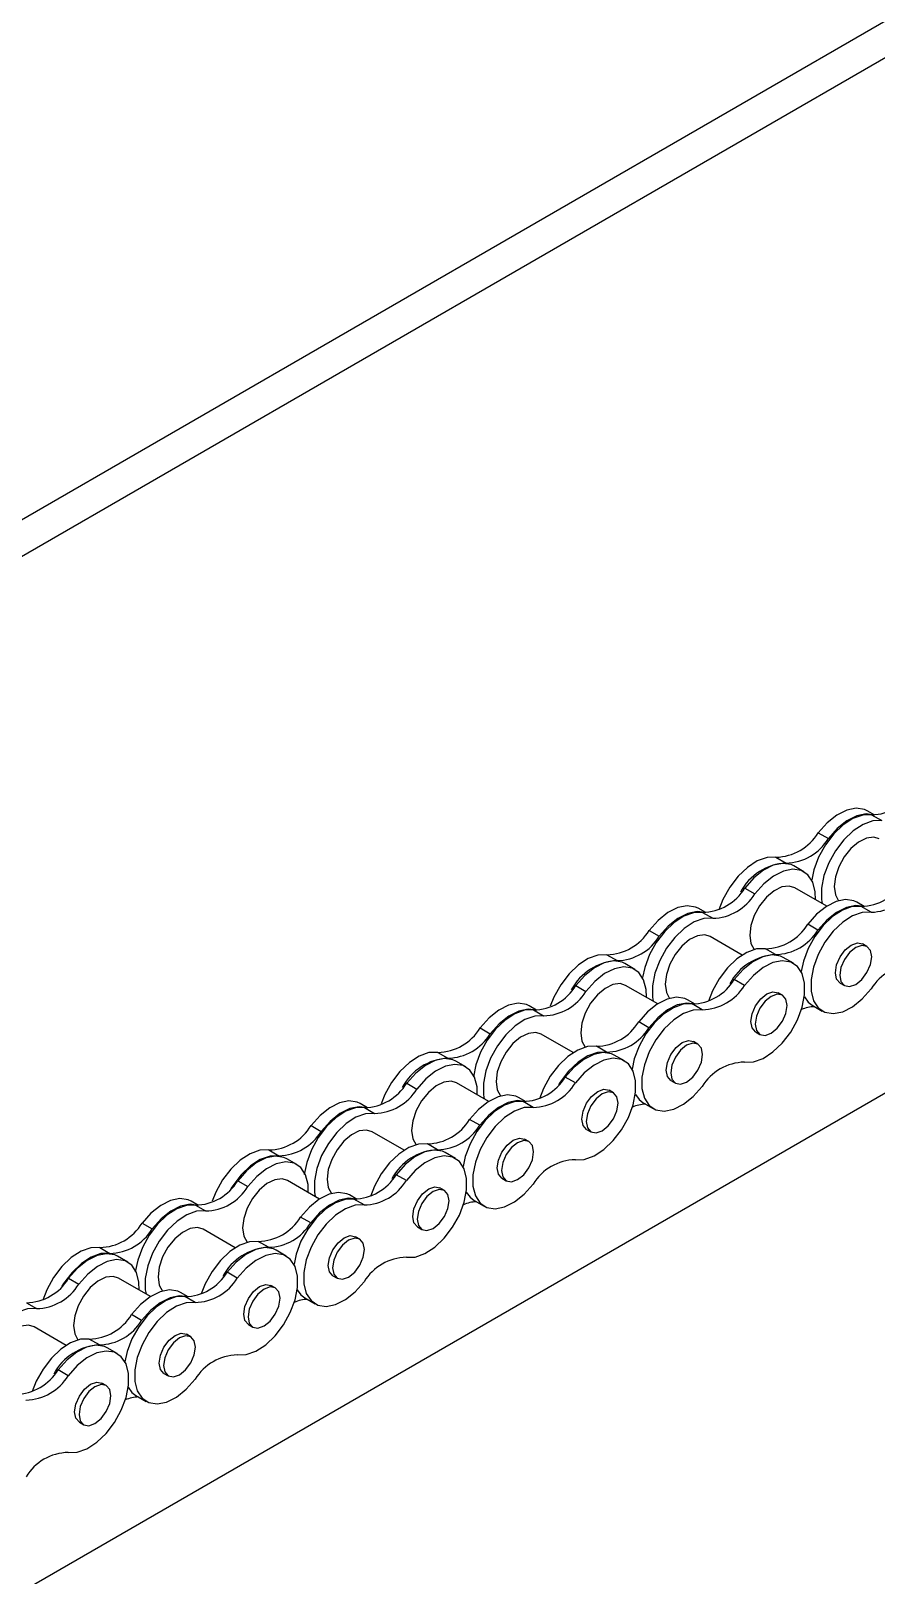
# Model space of a CAD drawing. Header units: metres. Extents: x 0 to 21025, y 0 to 14850.
# Drawn here: x 13675.2 to 13765, y 5128.4 to 5292.5 of the extents above; entities that cross this region are included whole.
import ezdxf

# ---------------------------------------------------------------- set-up
doc = ezdxf.new("R2010")
doc.units = ezdxf.units.M
doc.header["$LTSCALE"] = 25
doc.layers.add('SL4', color=4, linetype='Continuous')

msp = doc.modelspace()

# ---------------------------------------------------------------- linework, layer by layer
at = {"layer": 'SL4'}
for p, q in [((13154.595, 4940.576), (14091.494, 5481.436)), ((13154.595, 4936.687), (14091.494, 5477.548)), ((13253.258, 4883.619), (14190.156, 5424.48)), ((13764.866, 5209.138), (13764.066, 5209.599)), ((13764.534, 5209.166), (13765.608, 5208.545)), ((13758.861, 5207.256), (13759.936, 5206.636)), ((13754.371, 5204.664), (13755.446, 5204.044)), ((13757.343, 5203.112), (13756.268, 5203.733)), ((13751.063, 5201.389), (13752.138, 5200.769)), ((13759.77, 5199.448), (13756.363, 5201.415)), ((13763.75, 5199.413), (13762.95, 5199.875)), ((13746.905, 5198.769), (13746.106, 5199.231)), ((13746.573, 5198.797), (13747.648, 5198.177)), ((13764.493, 5198.821), (13763.418, 5199.441)), ((13740.901, 5196.888), (13741.976, 5196.267)), ((13758.82, 5196.911), (13757.745, 5197.532)), ((13750.79, 5194.264), (13747.383, 5196.23)), ((13754.33, 5194.319), (13753.255, 5194.94)), ((13764.043, 5195.178), (13763.577, 5195.447)), ((13736.411, 5194.296), (13737.485, 5193.675)), ((13739.382, 5192.744), (13738.308, 5193.364)), ((13756.227, 5193.388), (13755.152, 5194.008)), ((13751.022, 5191.045), (13749.947, 5191.665)), ((13733.103, 5191.021), (13734.178, 5190.401)), ((13741.809, 5189.079), (13738.402, 5191.046)), ((13755.063, 5189.994), (13754.597, 5190.263)), ((13761.179, 5191.292), (13761.644, 5191.024)), ((13728.945, 5188.401), (13728.145, 5188.862)), ((13728.613, 5188.429), (13729.687, 5187.808)), ((13745.789, 5189.045), (13744.99, 5189.507)), ((13746.532, 5188.453), (13745.457, 5189.073)), ((13758.213, 5188.938), (13759.288, 5188.318)), ((13740.86, 5186.543), (13739.785, 5187.163)), ((13722.94, 5186.519), (13724.015, 5185.899)), ((13732.829, 5183.895), (13729.422, 5185.862)), ((13746.082, 5184.81), (13745.617, 5185.079)), ((13752.199, 5186.108), (13752.664, 5185.839)), ((13718.45, 5183.927), (13719.525, 5183.307)), ((13736.37, 5183.951), (13735.295, 5184.571)), ((13738.267, 5183.019), (13737.192, 5183.64)), ((13721.422, 5182.375), (13720.347, 5182.996)), ((13715.142, 5180.653), (13716.217, 5180.032)), ((13723.849, 5178.711), (13720.442, 5180.678)), ((13733.062, 5180.676), (13731.987, 5181.297)), ((13743.218, 5180.924), (13743.684, 5180.655)), ((13710.984, 5178.033), (13710.185, 5178.494)), ((13727.829, 5178.677), (13727.029, 5179.138)), ((13728.572, 5178.084), (13727.497, 5178.705)), ((13737.102, 5179.626), (13736.636, 5179.894)), ((13740.252, 5178.57), (13741.327, 5177.95)), ((13710.652, 5178.061), (13711.727, 5177.44)), ((13722.899, 5176.175), (13721.824, 5176.795)), ((13704.98, 5176.151), (13706.055, 5175.53)), ((13714.869, 5173.527), (13711.462, 5175.494)), ((13734.238, 5175.74), (13734.704, 5175.471)), ((13700.49, 5173.559), (13701.564, 5172.938)), ((13718.409, 5173.583), (13717.334, 5174.203)), ((13728.122, 5174.441), (13727.656, 5174.71)), ((13703.461, 5172.007), (13702.387, 5172.627)), ((13720.306, 5172.651), (13719.231, 5173.272)), ((13697.182, 5170.284), (13698.257, 5169.664)), ((13705.888, 5168.343), (13702.481, 5170.309)), ((13715.101, 5170.308), (13714.026, 5170.928)), ((13725.258, 5170.556), (13725.723, 5170.287)), ((13709.868, 5168.308), (13709.069, 5168.77)), ((13719.142, 5169.257), (13718.676, 5169.526)), ((13693.024, 5167.664), (13692.224, 5168.126)), ((13692.692, 5167.692), (13693.766, 5167.072)), ((13710.611, 5167.716), (13709.536, 5168.336)), ((13722.292, 5168.202), (13723.367, 5167.581)), ((13687.019, 5165.783), (13688.094, 5165.162)), ((13704.939, 5165.806), (13703.864, 5166.427)), ((13716.278, 5165.372), (13716.743, 5165.103)), ((13696.908, 5163.159), (13693.501, 5165.125)), ((13700.449, 5163.214), (13699.374, 5163.835)), ((13710.161, 5164.073), (13709.696, 5164.342)), ((13682.529, 5163.19), (13683.604, 5162.57)), ((13685.501, 5161.639), (13684.426, 5162.259)), ((13702.346, 5162.283), (13701.271, 5162.903)), ((13697.141, 5159.94), (13696.066, 5160.56)), ((13679.221, 5159.916), (13680.296, 5159.295)), ((13687.928, 5157.974), (13684.521, 5159.941)), ((13701.181, 5158.889), (13700.715, 5159.158)), ((13707.297, 5160.187), (13707.763, 5159.919)), ((13674.731, 5157.324), (13675.806, 5156.703)), ((13691.908, 5157.94), (13691.108, 5158.401)), ((13692.651, 5157.347), (13691.576, 5157.968)), ((13704.331, 5157.833), (13705.406, 5157.213)), ((13686.978, 5155.438), (13685.903, 5156.058)), ((13678.948, 5152.79), (13675.541, 5154.757)), ((13692.201, 5153.705), (13691.735, 5153.973)), ((13698.317, 5155.003), (13698.783, 5154.734)), ((13682.488, 5152.846), (13681.413, 5153.466)), ((13684.385, 5151.914), (13683.31, 5152.535)), ((13679.18, 5149.571), (13678.105, 5150.192)), ((13689.337, 5149.819), (13689.802, 5149.55)), ((13683.221, 5148.52), (13682.755, 5148.789)), ((13686.371, 5147.465), (13687.446, 5146.844)), ((13680.357, 5144.635), (13680.822, 5144.366))]:
    msp.add_line(p, q, dxfattribs=at)
at = {"layer": 'SL4', "flags": 128}
for points in [[(13764.066, 5209.599), (13763.774, 5209.737), (13762.887, 5209.875), (13761.889, 5209.673), (13760.842, 5209.144), (13759.811, 5208.321), (13758.861, 5207.256)], [(13764.534, 5209.166), (13763.584, 5209.134), (13762.553, 5208.767), (13761.506, 5208.086), (13760.507, 5207.136), (13759.621, 5205.975), (13758.902, 5204.677), (13758.397, 5203.323), (13758.165, 5202.241)], [(13765.608, 5208.545), (13764.659, 5208.514), (13763.628, 5208.146), (13762.581, 5207.466), (13761.582, 5206.515), (13760.696, 5205.355), (13759.977, 5204.056), (13759.471, 5202.702), (13759.21, 5201.378), (13759.21, 5200.166), (13759.284, 5199.728)], [(13764.784, 5209.14), (13763.962, 5209.255), (13762.964, 5209.052), (13761.916, 5208.523), (13760.885, 5207.7), (13759.936, 5206.636)], [(13765.343, 5206.599), (13764.763, 5206.778), (13763.986, 5206.681), (13763.154, 5206.273), (13762.34, 5205.589), (13761.618, 5204.689), (13761.05, 5203.655), (13760.688, 5202.578), (13760.563, 5201.553)], [(13754.371, 5204.664), (13753.422, 5204.633), (13752.391, 5204.265), (13751.343, 5203.585), (13750.345, 5202.634), (13749.459, 5201.473), (13748.74, 5200.175), (13748.314, 5199.083)], [(13756.268, 5203.733), (13755.976, 5203.871), (13755.089, 5204.008), (13754.091, 5203.806), (13753.044, 5203.277), (13752.013, 5202.454), (13751.063, 5201.389)], [(13758.563, 5200.144), (13758.536, 5200.989), (13758.275, 5202.012), (13757.769, 5202.782), (13757.051, 5203.25), (13756.164, 5203.388), (13755.166, 5203.186), (13754.118, 5202.656), (13753.088, 5201.834), (13752.138, 5200.769)], [(13756.363, 5201.415), (13755.783, 5201.594), (13755.006, 5201.497), (13754.174, 5201.089), (13753.36, 5200.404), (13752.637, 5199.505), (13752.07, 5198.471), (13751.707, 5197.393), (13751.583, 5196.369)], [(13760.563, 5201.553), (13760.688, 5200.671), (13761.033, 5200.031)], [(13762.95, 5199.875), (13762.658, 5200.013), (13761.772, 5200.151), (13760.773, 5199.949), (13759.726, 5199.419), (13758.695, 5198.597), (13757.745, 5197.532)], [(13746.573, 5198.797), (13745.624, 5198.766), (13744.593, 5198.398), (13743.545, 5197.718), (13742.547, 5196.768), (13741.661, 5195.607), (13740.942, 5194.309), (13740.436, 5192.954), (13740.204, 5191.872)], [(13746.106, 5199.231), (13745.813, 5199.369), (13744.927, 5199.507), (13743.929, 5199.304), (13742.881, 5198.775), (13741.85, 5197.952), (13740.901, 5196.888)], [(13747.648, 5198.177), (13746.698, 5198.145), (13745.668, 5197.778), (13744.62, 5197.098), (13743.622, 5196.147), (13742.735, 5194.986), (13742.017, 5193.688), (13741.511, 5192.334), (13741.25, 5191.009), (13741.25, 5189.797), (13741.324, 5189.36)], [(13746.823, 5198.772), (13746.002, 5198.886), (13745.003, 5198.684), (13743.956, 5198.155), (13742.925, 5197.332), (13741.976, 5196.267)], [(13763.418, 5199.441), (13762.468, 5199.41), (13761.437, 5199.043), (13760.39, 5198.362), (13759.392, 5197.412), (13758.505, 5196.251), (13757.787, 5194.953), (13757.281, 5193.599), (13757.049, 5192.517)], [(13764.493, 5198.821), (13763.543, 5198.79), (13762.512, 5198.422), (13761.465, 5197.742), (13760.466, 5196.791), (13759.58, 5195.63), (13758.861, 5194.332), (13758.356, 5192.978), (13758.095, 5191.654), (13758.095, 5190.441), (13758.356, 5189.418), (13758.861, 5188.648), (13759.58, 5188.18), (13760.466, 5188.042), (13761.465, 5188.244), (13762.512, 5188.774), (13763.543, 5189.596), (13764.493, 5190.661)], [(13763.668, 5199.416), (13762.846, 5199.53), (13761.848, 5199.328), (13760.801, 5198.799), (13759.77, 5197.976), (13758.82, 5196.911)], [(13747.383, 5196.23), (13746.803, 5196.409), (13746.026, 5196.313), (13745.194, 5195.905), (13744.38, 5195.22), (13743.657, 5194.321), (13743.089, 5193.287), (13742.727, 5192.209), (13742.603, 5191.184)], [(13753.255, 5194.94), (13752.306, 5194.908), (13751.275, 5194.541), (13750.227, 5193.861), (13749.229, 5192.91), (13748.343, 5191.749), (13747.624, 5190.451), (13747.198, 5189.359)], [(13751.583, 5196.369), (13751.707, 5195.487), (13752.053, 5194.847)], [(13760.682, 5192.391), (13760.811, 5193.215), (13761.179, 5194.062), (13761.729, 5194.804), (13762.378, 5195.328), (13763.027, 5195.554), (13763.577, 5195.447)], [(13761.148, 5192.122), (13761.277, 5191.447), (13761.644, 5191.024), (13762.195, 5190.917), (13762.844, 5191.142), (13763.493, 5191.666), (13764.043, 5192.408), (13764.411, 5193.256), (13764.54, 5194.08), (13764.411, 5194.755), (13764.043, 5195.178), (13763.493, 5195.285), (13762.844, 5195.059), (13762.195, 5194.536), (13761.644, 5193.793), (13761.277, 5192.946), (13761.148, 5192.122)], [(13736.411, 5194.296), (13735.461, 5194.264), (13734.43, 5193.897), (13733.383, 5193.216), (13732.384, 5192.266), (13731.498, 5191.105), (13730.779, 5189.807), (13730.393, 5188.837)], [(13738.308, 5193.364), (13738.015, 5193.502), (13737.129, 5193.64), (13736.131, 5193.438), (13735.083, 5192.909), (13734.052, 5192.086), (13733.103, 5191.021)], [(13755.152, 5194.008), (13754.86, 5194.147), (13753.974, 5194.284), (13752.975, 5194.082), (13751.928, 5193.553), (13750.897, 5192.73), (13749.947, 5191.665)], [(13751.022, 5182.885), (13751.972, 5182.916), (13753.003, 5183.284), (13754.05, 5183.964), (13755.048, 5184.915), (13755.935, 5186.075), (13756.653, 5187.374), (13757.159, 5188.728), (13757.42, 5190.052), (13757.42, 5191.264), (13757.159, 5192.288), (13756.653, 5193.058), (13755.935, 5193.526), (13755.048, 5193.664), (13754.05, 5193.461), (13753.003, 5192.932), (13751.972, 5192.109), (13751.022, 5191.045)], [(13740.603, 5189.776), (13740.576, 5190.62), (13740.315, 5191.643), (13739.809, 5192.413), (13739.09, 5192.882), (13738.204, 5193.019), (13737.205, 5192.817), (13736.158, 5192.288), (13735.127, 5191.465), (13734.178, 5190.401)], [(13761.179, 5191.292), (13761.179, 5191.293), (13760.811, 5191.716), (13760.682, 5192.391)], [(13738.402, 5191.046), (13737.823, 5191.225), (13737.046, 5191.129), (13736.213, 5190.72), (13735.4, 5190.036), (13734.677, 5189.137), (13734.109, 5188.103), (13733.747, 5187.025), (13733.622, 5186)], [(13742.603, 5191.184), (13742.727, 5190.303), (13743.072, 5189.663)], [(13751.702, 5187.206), (13751.831, 5188.03), (13752.199, 5188.878), (13752.749, 5189.62), (13753.398, 5190.144), (13754.047, 5190.37), (13754.597, 5190.263)], [(13752.167, 5186.938), (13752.297, 5186.263), (13752.664, 5185.84), (13753.214, 5185.733), (13753.863, 5185.958), (13754.512, 5186.482), (13755.063, 5187.224), (13755.43, 5188.072), (13755.559, 5188.896), (13755.43, 5189.571), (13755.063, 5189.994), (13754.512, 5190.101), (13753.863, 5189.875), (13753.214, 5189.351), (13752.664, 5188.609), (13752.297, 5187.762), (13752.167, 5186.938)], [(13728.613, 5188.429), (13727.663, 5188.397), (13726.632, 5188.03), (13725.585, 5187.35), (13724.586, 5186.399), (13723.7, 5185.238), (13722.981, 5183.94), (13722.476, 5182.586), (13722.221, 5181.324)], [(13728.145, 5188.862), (13727.853, 5189.001), (13726.966, 5189.138), (13725.968, 5188.936), (13724.921, 5188.407), (13723.89, 5187.584), (13722.94, 5186.519)], [(13728.863, 5188.404), (13728.041, 5188.518), (13727.043, 5188.316), (13725.995, 5187.786), (13724.964, 5186.964), (13724.015, 5185.899)], [(13745.457, 5189.073), (13744.508, 5189.042), (13743.477, 5188.674), (13742.429, 5187.994), (13741.431, 5187.043), (13740.545, 5185.882), (13739.826, 5184.584), (13739.32, 5183.23), (13739.089, 5182.148)], [(13744.99, 5189.507), (13744.698, 5189.645), (13743.811, 5189.782), (13742.813, 5189.58), (13741.765, 5189.051), (13740.734, 5188.228), (13739.785, 5187.163)], [(13746.532, 5188.453), (13745.583, 5188.421), (13744.552, 5188.054), (13743.504, 5187.373), (13742.506, 5186.423), (13741.62, 5185.262), (13740.901, 5183.964), (13740.395, 5182.61), (13740.134, 5181.285), (13740.134, 5180.073), (13740.395, 5179.05), (13740.901, 5178.28), (13741.62, 5177.811), (13742.506, 5177.674), (13743.504, 5177.876), (13744.552, 5178.405), (13745.583, 5179.228), (13746.532, 5180.293)], [(13745.707, 5189.048), (13744.886, 5189.162), (13743.888, 5188.96), (13742.84, 5188.431), (13741.809, 5187.608), (13740.86, 5186.543)], [(13757.391, 5189.81), (13757.787, 5189.269), (13758.213, 5188.938)], [(13729.687, 5187.808), (13728.738, 5187.777), (13727.707, 5187.41), (13726.66, 5186.729), (13725.661, 5185.779), (13724.775, 5184.618), (13724.056, 5183.32), (13723.55, 5181.966), (13723.289, 5180.641), (13723.289, 5179.429), (13723.363, 5178.991)], [(13752.199, 5186.108), (13752.199, 5186.108), (13751.831, 5186.531), (13751.702, 5187.206)], [(13729.422, 5185.862), (13728.842, 5186.041), (13728.065, 5185.945), (13727.233, 5185.536), (13726.419, 5184.852), (13725.697, 5183.953), (13725.129, 5182.918), (13724.767, 5181.841), (13724.642, 5180.816)], [(13733.622, 5186), (13733.747, 5185.119), (13734.092, 5184.479)], [(13742.722, 5182.022), (13742.851, 5182.846), (13743.218, 5183.694), (13743.768, 5184.436), (13744.418, 5184.96), (13745.067, 5185.185), (13745.617, 5185.079)], [(13718.45, 5183.927), (13717.501, 5183.896), (13716.47, 5183.528), (13715.422, 5182.848), (13714.424, 5181.898), (13713.537, 5180.737), (13712.819, 5179.438), (13712.433, 5178.468)], [(13735.295, 5184.571), (13734.345, 5184.54), (13733.314, 5184.172), (13732.267, 5183.492), (13731.269, 5182.542), (13730.382, 5181.381), (13729.664, 5180.083), (13729.237, 5178.991)], [(13736.37, 5183.951), (13735.42, 5183.919), (13734.389, 5183.552), (13733.342, 5182.872), (13732.343, 5181.921), (13731.457, 5180.76), (13731.27, 5180.462)], [(13737.192, 5183.64), (13736.9, 5183.778), (13736.013, 5183.916), (13735.015, 5183.713), (13733.967, 5183.184), (13732.936, 5182.362), (13731.987, 5181.297)], [(13743.187, 5181.753), (13743.316, 5181.078), (13743.684, 5180.655), (13744.234, 5180.548), (13744.883, 5180.774), (13745.532, 5181.298), (13746.082, 5182.04), (13746.45, 5182.888), (13746.579, 5183.712), (13746.45, 5184.387), (13746.082, 5184.81), (13745.532, 5184.917), (13744.883, 5184.691), (13744.234, 5184.167), (13743.684, 5183.425), (13743.316, 5182.577), (13743.187, 5181.753)], [(13720.347, 5182.996), (13720.055, 5183.134), (13719.168, 5183.272), (13718.17, 5183.069), (13717.123, 5182.54), (13716.092, 5181.717), (13715.142, 5180.653)], [(13722.642, 5179.408), (13722.615, 5180.252), (13722.354, 5181.275), (13721.848, 5182.045), (13721.13, 5182.514), (13720.243, 5182.651), (13719.245, 5182.449), (13718.197, 5181.92), (13717.167, 5181.097), (13716.217, 5180.032)], [(13733.062, 5172.516), (13734.011, 5172.548), (13735.042, 5172.915), (13736.09, 5173.596), (13737.088, 5174.546), (13737.974, 5175.707), (13738.693, 5177.005), (13739.199, 5178.359), (13739.46, 5179.684), (13739.46, 5180.896), (13739.199, 5181.919), (13738.693, 5182.689), (13737.974, 5183.158), (13737.088, 5183.295), (13736.09, 5183.093), (13735.042, 5182.564), (13734.011, 5181.741), (13733.062, 5180.676)], [(13743.218, 5180.924), (13743.218, 5180.924), (13742.851, 5181.347), (13742.722, 5182.022)], [(13720.442, 5180.678), (13719.862, 5180.857), (13719.085, 5180.76), (13718.253, 5180.352), (13717.439, 5179.668), (13716.716, 5178.768), (13716.149, 5177.734), (13715.786, 5176.657), (13715.662, 5175.632)], [(13724.642, 5180.816), (13724.767, 5179.935), (13725.112, 5179.295)], [(13710.185, 5178.494), (13709.892, 5178.632), (13709.006, 5178.77), (13708.008, 5178.568), (13706.96, 5178.039), (13705.929, 5177.216), (13704.98, 5176.151)], [(13727.497, 5178.705), (13726.547, 5178.673), (13725.516, 5178.306), (13724.469, 5177.625), (13723.471, 5176.675), (13722.584, 5175.514), (13721.866, 5174.216), (13721.36, 5172.862), (13721.128, 5171.78)], [(13727.029, 5179.138), (13726.737, 5179.277), (13725.851, 5179.414), (13724.852, 5179.212), (13723.805, 5178.683), (13722.774, 5177.86), (13721.824, 5176.795)], [(13727.747, 5178.679), (13726.925, 5178.794), (13725.927, 5178.591), (13724.88, 5178.062), (13723.849, 5177.239), (13722.899, 5176.175)], [(13733.741, 5176.838), (13733.87, 5177.662), (13734.238, 5178.51), (13734.788, 5179.252), (13735.437, 5179.776), (13736.086, 5180.001), (13736.636, 5179.894)], [(13734.207, 5176.569), (13734.336, 5175.894), (13734.704, 5175.471), (13735.254, 5175.364), (13735.903, 5175.59), (13736.552, 5176.114), (13737.102, 5176.856), (13737.47, 5177.703), (13737.599, 5178.527), (13737.47, 5179.202), (13737.102, 5179.625), (13736.552, 5179.732), (13735.903, 5179.507), (13735.254, 5178.983), (13734.704, 5178.241), (13734.336, 5177.393), (13734.207, 5176.569)], [(13739.43, 5179.441), (13739.826, 5178.9), (13740.252, 5178.57)], [(13710.652, 5178.061), (13709.703, 5178.029), (13708.672, 5177.662), (13707.624, 5176.981), (13706.626, 5176.031), (13705.74, 5174.87), (13705.021, 5173.572), (13704.515, 5172.218), (13704.261, 5170.956)], [(13711.727, 5177.44), (13710.777, 5177.409), (13709.747, 5177.041), (13708.699, 5176.361), (13707.701, 5175.41), (13706.814, 5174.25), (13706.096, 5172.951), (13705.59, 5171.597), (13705.329, 5170.273), (13705.329, 5169.061), (13705.403, 5168.623)], [(13710.902, 5178.035), (13710.081, 5178.149), (13709.082, 5177.947), (13708.035, 5177.418), (13707.004, 5176.595), (13706.055, 5175.53)], [(13728.572, 5178.084), (13727.622, 5178.053), (13726.591, 5177.685), (13725.544, 5177.005), (13724.545, 5176.054), (13723.659, 5174.894), (13722.94, 5173.595), (13722.435, 5172.241), (13722.174, 5170.917), (13722.174, 5169.705), (13722.435, 5168.682), (13722.94, 5167.911), (13723.659, 5167.443), (13724.545, 5167.305), (13725.544, 5167.508), (13726.591, 5168.037), (13727.622, 5168.86), (13728.572, 5169.924)], [(13734.238, 5175.74), (13734.238, 5175.74), (13733.87, 5176.163), (13733.741, 5176.838)], [(13711.462, 5175.494), (13710.882, 5175.673), (13710.105, 5175.576), (13709.273, 5175.168), (13708.459, 5174.484), (13707.736, 5173.584), (13707.168, 5172.55), (13706.806, 5171.473), (13706.682, 5170.448)], [(13715.662, 5175.632), (13715.786, 5174.751), (13716.132, 5174.11)], [(13700.49, 5173.559), (13699.54, 5173.527), (13698.509, 5173.16), (13697.462, 5172.48), (13696.463, 5171.529), (13695.577, 5170.368), (13694.858, 5169.07), (13694.472, 5168.1)], [(13717.334, 5174.203), (13716.385, 5174.172), (13715.354, 5173.804), (13714.306, 5173.124), (13713.308, 5172.173), (13712.422, 5171.012), (13711.703, 5169.714), (13711.277, 5168.622)], [(13719.231, 5173.272), (13718.939, 5173.41), (13718.053, 5173.547), (13717.054, 5173.345), (13716.007, 5172.816), (13714.976, 5171.993), (13714.026, 5170.928)], [(13724.761, 5171.654), (13724.89, 5172.478), (13725.258, 5173.325), (13725.808, 5174.068), (13726.457, 5174.591), (13727.106, 5174.817), (13727.656, 5174.71)], [(13725.227, 5171.385), (13725.356, 5170.71), (13725.723, 5170.287), (13726.274, 5170.18), (13726.923, 5170.406), (13727.572, 5170.929), (13728.122, 5171.672), (13728.49, 5172.519), (13728.619, 5173.343), (13728.49, 5174.018), (13728.122, 5174.441), (13727.572, 5174.548), (13726.923, 5174.323), (13726.274, 5173.799), (13725.723, 5173.057), (13725.356, 5172.209), (13725.227, 5171.385)], [(13701.564, 5172.938), (13700.615, 5172.907), (13699.584, 5172.539), (13698.536, 5171.859), (13697.538, 5170.909), (13696.652, 5169.748), (13696.464, 5169.449)], [(13702.387, 5172.627), (13702.094, 5172.766), (13701.208, 5172.903), (13700.21, 5172.701), (13699.162, 5172.172), (13698.131, 5171.349), (13697.182, 5170.284)], [(13704.682, 5169.039), (13704.655, 5169.883), (13704.394, 5170.907), (13703.888, 5171.677), (13703.169, 5172.145), (13702.283, 5172.283), (13701.284, 5172.08), (13700.237, 5171.551), (13699.206, 5170.729), (13698.257, 5169.664)], [(13715.101, 5162.148), (13716.051, 5162.18), (13717.082, 5162.547), (13718.129, 5163.227), (13719.127, 5164.178), (13720.014, 5165.339), (13720.732, 5166.637), (13721.238, 5167.991), (13721.499, 5169.316), (13721.499, 5170.528), (13721.238, 5171.551), (13720.732, 5172.321), (13720.014, 5172.789), (13719.127, 5172.927), (13718.129, 5172.725), (13717.082, 5172.195), (13716.051, 5171.373), (13715.101, 5170.308)], [(13702.481, 5170.309), (13701.902, 5170.488), (13701.125, 5170.392), (13700.292, 5169.984), (13699.479, 5169.299), (13698.756, 5168.4), (13698.188, 5167.366), (13697.826, 5166.288), (13697.701, 5165.263)], [(13706.682, 5170.448), (13706.806, 5169.566), (13707.151, 5168.926)], [(13725.258, 5170.556), (13725.258, 5170.556), (13724.89, 5170.979), (13724.761, 5171.654)], [(13709.069, 5168.77), (13708.776, 5168.908), (13707.89, 5169.046), (13706.892, 5168.843), (13705.844, 5168.314), (13704.813, 5167.491), (13703.864, 5166.427)], [(13715.781, 5166.47), (13715.91, 5167.294), (13716.278, 5168.141), (13716.828, 5168.883), (13717.477, 5169.407), (13718.126, 5169.633), (13718.676, 5169.526)], [(13716.246, 5166.201), (13716.376, 5165.526), (13716.743, 5165.103), (13717.293, 5164.996), (13717.942, 5165.221), (13718.591, 5165.745), (13719.142, 5166.487), (13719.509, 5167.335), (13719.638, 5168.159), (13719.509, 5168.834), (13719.142, 5169.257), (13718.591, 5169.364), (13717.942, 5169.138), (13717.293, 5168.615), (13716.743, 5167.872), (13716.376, 5167.025), (13716.246, 5166.201)], [(13721.47, 5169.073), (13721.866, 5168.532), (13722.292, 5168.202)], [(13692.692, 5167.692), (13691.742, 5167.661), (13690.711, 5167.293), (13689.664, 5166.613), (13688.665, 5165.662), (13687.779, 5164.502), (13687.06, 5163.203), (13686.555, 5161.849), (13686.3, 5160.588)], [(13692.224, 5168.126), (13691.932, 5168.264), (13691.045, 5168.401), (13690.047, 5168.199), (13689, 5167.67), (13687.969, 5166.847), (13687.019, 5165.783)], [(13693.766, 5167.072), (13692.817, 5167.04), (13691.786, 5166.673), (13690.739, 5165.992), (13689.74, 5165.042), (13688.854, 5163.881), (13688.135, 5162.583), (13687.629, 5161.229), (13687.368, 5159.904), (13687.368, 5158.692), (13687.442, 5158.255)], [(13692.942, 5167.667), (13692.12, 5167.781), (13691.122, 5167.579), (13690.074, 5167.05), (13689.043, 5166.227), (13688.094, 5165.162)], [(13709.536, 5168.336), (13708.587, 5168.305), (13707.556, 5167.937), (13706.508, 5167.257), (13705.51, 5166.307), (13704.624, 5165.146), (13703.905, 5163.848), (13703.399, 5162.494), (13703.168, 5161.411)], [(13710.611, 5167.716), (13709.662, 5167.684), (13708.631, 5167.317), (13707.583, 5166.637), (13706.585, 5165.686), (13705.699, 5164.525), (13704.98, 5163.227), (13704.474, 5161.873), (13704.213, 5160.548), (13704.213, 5159.336), (13704.474, 5158.313), (13704.98, 5157.543), (13705.699, 5157.075), (13706.585, 5156.937), (13707.583, 5157.139), (13708.631, 5157.668), (13709.662, 5158.491), (13710.611, 5159.556)], [(13709.786, 5168.311), (13708.965, 5168.425), (13707.967, 5168.223), (13706.919, 5167.694), (13705.888, 5166.871), (13704.939, 5165.806)], [(13693.501, 5165.125), (13692.921, 5165.304), (13692.144, 5165.208), (13691.312, 5164.799), (13690.498, 5164.115), (13689.775, 5163.216), (13689.208, 5162.182), (13688.846, 5161.104), (13688.721, 5160.079)], [(13716.278, 5165.372), (13716.278, 5165.372), (13715.91, 5165.795), (13715.781, 5166.47)], [(13699.374, 5163.835), (13698.424, 5163.803), (13697.393, 5163.436), (13696.346, 5162.755), (13695.348, 5161.805), (13694.461, 5160.644), (13693.743, 5159.346), (13693.316, 5158.254)], [(13697.701, 5165.263), (13697.826, 5164.382), (13698.171, 5163.742)], [(13706.801, 5161.285), (13706.93, 5162.109), (13707.297, 5162.957), (13707.847, 5163.699), (13708.497, 5164.223), (13709.146, 5164.449), (13709.696, 5164.342)], [(13707.266, 5161.017), (13707.395, 5160.342), (13707.763, 5159.919), (13708.313, 5159.812), (13708.962, 5160.037), (13709.611, 5160.561), (13710.161, 5161.303), (13710.529, 5162.151), (13710.658, 5162.975), (13710.529, 5163.65), (13710.161, 5164.073), (13709.611, 5164.18), (13708.962, 5163.954), (13708.313, 5163.43), (13707.763, 5162.688), (13707.395, 5161.841), (13707.266, 5161.017)], [(13682.529, 5163.19), (13681.58, 5163.159), (13680.549, 5162.792), (13679.501, 5162.111), (13678.503, 5161.161), (13677.616, 5160), (13676.898, 5158.702), (13676.472, 5157.61)], [(13683.604, 5162.57), (13682.654, 5162.539), (13681.624, 5162.171), (13680.576, 5161.491), (13679.578, 5160.54), (13678.691, 5159.379), (13678.504, 5159.081)], [(13684.426, 5162.259), (13684.134, 5162.397), (13683.247, 5162.535), (13682.249, 5162.333), (13681.202, 5161.803), (13680.171, 5160.981), (13679.221, 5159.916)], [(13701.271, 5162.903), (13700.979, 5163.041), (13700.092, 5163.179), (13699.094, 5162.977), (13698.046, 5162.448), (13697.015, 5161.625), (13696.066, 5160.56)], [(13697.141, 5151.78), (13698.09, 5151.811), (13699.121, 5152.179), (13700.169, 5152.859), (13701.167, 5153.809), (13702.053, 5154.97), (13702.772, 5156.269), (13703.278, 5157.623), (13703.539, 5158.947), (13703.539, 5160.159), (13703.278, 5161.182), (13702.772, 5161.952), (13702.053, 5162.421), (13701.167, 5162.558), (13700.169, 5162.356), (13699.121, 5161.827), (13698.09, 5161.004), (13697.141, 5159.94)], [(13686.721, 5158.671), (13686.694, 5159.515), (13686.433, 5160.538), (13685.927, 5161.308), (13685.209, 5161.777), (13684.322, 5161.914), (13683.324, 5161.712), (13682.276, 5161.183), (13681.245, 5160.36), (13680.296, 5159.295)], [(13707.297, 5160.187), (13707.297, 5160.187), (13706.93, 5160.611), (13706.801, 5161.285)], [(13684.521, 5159.941), (13683.941, 5160.12), (13683.164, 5160.024), (13682.332, 5159.615), (13681.518, 5158.931), (13680.795, 5158.032), (13680.228, 5156.997), (13679.865, 5155.92), (13679.741, 5154.895)], [(13688.721, 5160.079), (13688.846, 5159.198), (13689.191, 5158.558)], [(13697.82, 5156.101), (13697.949, 5156.925), (13698.317, 5157.773), (13698.867, 5158.515), (13699.516, 5159.039), (13700.165, 5159.264), (13700.715, 5159.158)], [(13698.286, 5155.832), (13698.415, 5155.158), (13698.783, 5154.734), (13699.333, 5154.627), (13699.982, 5154.853), (13700.631, 5155.377), (13701.181, 5156.119), (13701.549, 5156.967), (13701.678, 5157.791), (13701.549, 5158.466), (13701.181, 5158.889), (13700.631, 5158.996), (13699.982, 5158.77), (13699.333, 5158.246), (13698.783, 5157.504), (13698.415, 5156.656), (13698.286, 5155.832)], [(13691.576, 5157.968), (13690.626, 5157.936), (13689.595, 5157.569), (13688.548, 5156.889), (13687.55, 5155.938), (13686.663, 5154.777), (13685.945, 5153.479), (13685.439, 5152.125), (13685.207, 5151.043)], [(13691.108, 5158.401), (13690.816, 5158.54), (13689.93, 5158.677), (13688.931, 5158.475), (13687.884, 5157.946), (13686.853, 5157.123), (13685.903, 5156.058)], [(13692.651, 5157.347), (13691.701, 5157.316), (13690.67, 5156.949), (13689.623, 5156.268), (13688.624, 5155.318), (13687.738, 5154.157), (13687.019, 5152.859), (13686.514, 5151.505), (13686.253, 5150.18), (13686.253, 5148.968), (13686.514, 5147.945), (13687.019, 5147.175), (13687.738, 5146.706), (13688.624, 5146.569), (13689.623, 5146.771), (13690.67, 5147.3), (13691.701, 5148.123), (13692.651, 5149.188)], [(13691.826, 5157.943), (13691.004, 5158.057), (13690.006, 5157.855), (13688.959, 5157.325), (13687.928, 5156.503), (13686.978, 5155.438)], [(13703.509, 5158.705), (13703.905, 5158.164), (13704.331, 5157.833)], [(13675.806, 5156.703), (13674.856, 5156.672), (13673.826, 5156.304), (13672.778, 5155.624), (13671.78, 5154.674), (13670.893, 5153.513), (13670.175, 5152.215), (13669.669, 5150.861), (13669.408, 5149.536), (13669.408, 5148.324), (13669.482, 5147.886)], [(13698.317, 5155.003), (13698.317, 5155.003), (13697.949, 5155.426), (13697.82, 5156.101)], [(13675.541, 5154.757), (13674.961, 5154.936), (13674.184, 5154.839), (13673.352, 5154.431), (13672.538, 5153.747), (13671.815, 5152.848), (13671.247, 5151.813), (13670.885, 5150.736), (13670.761, 5149.711)], [(13679.741, 5154.895), (13679.865, 5154.014), (13680.211, 5153.374)], [(13688.84, 5150.917), (13688.969, 5151.741), (13689.337, 5152.589), (13689.887, 5153.331), (13690.536, 5153.855), (13691.185, 5154.08), (13691.735, 5153.973)], [(13689.306, 5150.648), (13689.435, 5149.973), (13689.802, 5149.55), (13690.353, 5149.443), (13691.002, 5149.669), (13691.651, 5150.193), (13692.201, 5150.935), (13692.569, 5151.782), (13692.698, 5152.606), (13692.569, 5153.281), (13692.201, 5153.705), (13691.651, 5153.811), (13691.002, 5153.586), (13690.353, 5153.062), (13689.802, 5152.32), (13689.435, 5151.472), (13689.306, 5150.648)], [(13681.413, 5153.466), (13680.464, 5153.435), (13679.433, 5153.067), (13678.385, 5152.387), (13677.387, 5151.437), (13676.501, 5150.276), (13675.782, 5148.977), (13675.356, 5147.885)], [(13683.31, 5152.535), (13683.018, 5152.673), (13682.132, 5152.811), (13681.133, 5152.608), (13680.086, 5152.079), (13679.055, 5151.256), (13678.105, 5150.192)], [(13679.18, 5141.411), (13680.13, 5141.443), (13681.161, 5141.81), (13682.208, 5142.491), (13683.206, 5143.441), (13684.093, 5144.602), (13684.811, 5145.9), (13685.317, 5147.254), (13685.578, 5148.579), (13685.578, 5149.791), (13685.317, 5150.814), (13684.811, 5151.584), (13684.093, 5152.053), (13683.206, 5152.19), (13682.208, 5151.988), (13681.161, 5151.459), (13680.13, 5150.636), (13679.18, 5149.571)], [(13689.337, 5149.819), (13689.337, 5149.819), (13688.969, 5150.242), (13688.84, 5150.917)], [(13679.86, 5145.733), (13679.989, 5146.557), (13680.357, 5147.405), (13680.907, 5148.147), (13681.556, 5148.67), (13682.205, 5148.896), (13682.755, 5148.789)], [(13680.325, 5145.464), (13680.454, 5144.789), (13680.822, 5144.366), (13681.372, 5144.259), (13682.021, 5144.485), (13682.67, 5145.008), (13683.221, 5145.751), (13683.588, 5146.598), (13683.717, 5147.422), (13683.588, 5148.097), (13683.221, 5148.52), (13682.67, 5148.627), (13682.021, 5148.402), (13681.372, 5147.878), (13680.822, 5147.136), (13680.454, 5146.288), (13680.325, 5145.464)], [(13685.549, 5148.336), (13685.945, 5147.795), (13686.371, 5147.465)], [(13680.357, 5144.635), (13680.357, 5144.635), (13679.989, 5145.058), (13679.86, 5145.733)]]:
    msp.add_lwpolyline(points, dxfattribs=at)
at = {"layer": 'SL4'}
for centre, radius, start, end in [((13764.424, 5214.541), 5.376, 271.17027, 328.82435), ((13754.261, 5210.039), 5.376, 271.17027, 328.82435), ((13755.336, 5209.419), 5.376, 271.17027, 328.82435), ((13755.764, 5198.197), 5.855, 93.11014, 152.07322), ((13746.463, 5204.173), 5.376, 271.17027, 328.82435), ((13763.308, 5204.817), 5.376, 271.17027, 328.82435), ((13764.383, 5204.196), 5.376, 271.17027, 328.82435), ((13747.538, 5203.552), 5.376, 271.17027, 328.82435), ((13736.301, 5199.671), 5.376, 271.17027, 328.82435), ((13753.145, 5200.315), 5.376, 271.17027, 328.82435), ((13754.22, 5199.695), 5.376, 271.17027, 328.82435), ((13737.376, 5199.05), 5.376, 271.17027, 328.82435), ((13737.803, 5187.829), 5.855, 93.11014, 152.07322), ((13754.648, 5188.473), 5.855, 93.11014, 152.07322), ((13769.093, 5187.878), 5.376, 91.17027, 148.82435), ((13745.348, 5194.448), 5.376, 271.17027, 328.82435), ((13728.503, 5193.804), 5.376, 271.17027, 328.82435), ((13729.578, 5193.184), 5.376, 271.17027, 328.82435), ((13746.422, 5193.828), 5.376, 271.17027, 328.82435), ((13758.517, 5185.333), 3.446, 90.48428, 114.65105), ((13735.185, 5189.947), 5.376, 271.17027, 328.82435), ((13718.34, 5189.302), 5.376, 271.17027, 328.82435), ((13719.415, 5188.682), 5.376, 271.17027, 328.82435), ((13736.26, 5189.326), 5.376, 271.17027, 328.82435), ((13719.843, 5177.46), 5.855, 93.11014, 152.07322), ((13751.132, 5177.51), 5.376, 91.17027, 148.82435), ((13710.542, 5183.436), 5.376, 271.17027, 328.82435), ((13727.387, 5184.08), 5.376, 271.17027, 328.82435), ((13728.462, 5183.459), 5.376, 271.17027, 328.82435), ((13711.617, 5182.815), 5.376, 271.17027, 328.82435), ((13717.224, 5179.578), 5.376, 271.17027, 328.82435), ((13740.557, 5174.965), 3.446, 90.48435, 114.6522), ((13700.38, 5178.934), 5.376, 271.17027, 328.82435), ((13701.455, 5178.314), 5.376, 271.17027, 328.82435), ((13718.299, 5178.958), 5.376, 271.17027, 328.82435), ((13718.727, 5167.736), 5.855, 93.11014, 152.07322), ((13733.172, 5167.141), 5.376, 91.17027, 148.82435), ((13692.582, 5173.067), 5.376, 271.17027, 328.82435), ((13709.427, 5173.712), 5.376, 271.17027, 328.82435), ((13710.501, 5173.091), 5.376, 271.17027, 328.82435), ((13693.657, 5172.447), 5.376, 271.17027, 328.82435), ((13722.596, 5164.597), 3.446, 90.48428, 114.65106), ((13682.419, 5168.566), 5.376, 271.17027, 328.82435), ((13699.264, 5169.21), 5.376, 271.17027, 328.82435), ((13700.339, 5168.589), 5.376, 271.17027, 328.82435), ((13683.494, 5167.945), 5.376, 271.17027, 328.82435), ((13700.766, 5157.368), 5.855, 93.11014, 152.07322), ((13715.211, 5156.773), 5.376, 91.17027, 148.82435), ((13691.466, 5163.343), 5.376, 271.17027, 328.82435), ((13674.621, 5162.699), 5.376, 271.17027, 328.82435), ((13675.696, 5162.079), 5.376, 271.17027, 328.82435), ((13692.541, 5162.723), 5.376, 271.17027, 328.82435), ((13704.636, 5154.228), 3.446, 90.48431, 114.65163), ((13681.303, 5158.841), 5.376, 271.17027, 328.82435), ((13682.378, 5158.221), 5.376, 271.17027, 328.82435), ((13682.806, 5146.999), 5.855, 93.11014, 152.07322), ((13697.251, 5146.404), 5.376, 91.17027, 148.82435), ((13673.506, 5152.975), 5.376, 271.17027, 328.82435), ((13674.58, 5152.354), 5.376, 271.17027, 328.82435), ((13686.675, 5143.86), 3.446, 90.48428, 114.65107), ((13679.29, 5136.036), 5.376, 91.17027, 148.82435)]:
    msp.add_arc(centre, radius, start, end, dxfattribs=at)

doc.saveas('drawing.dxf')
